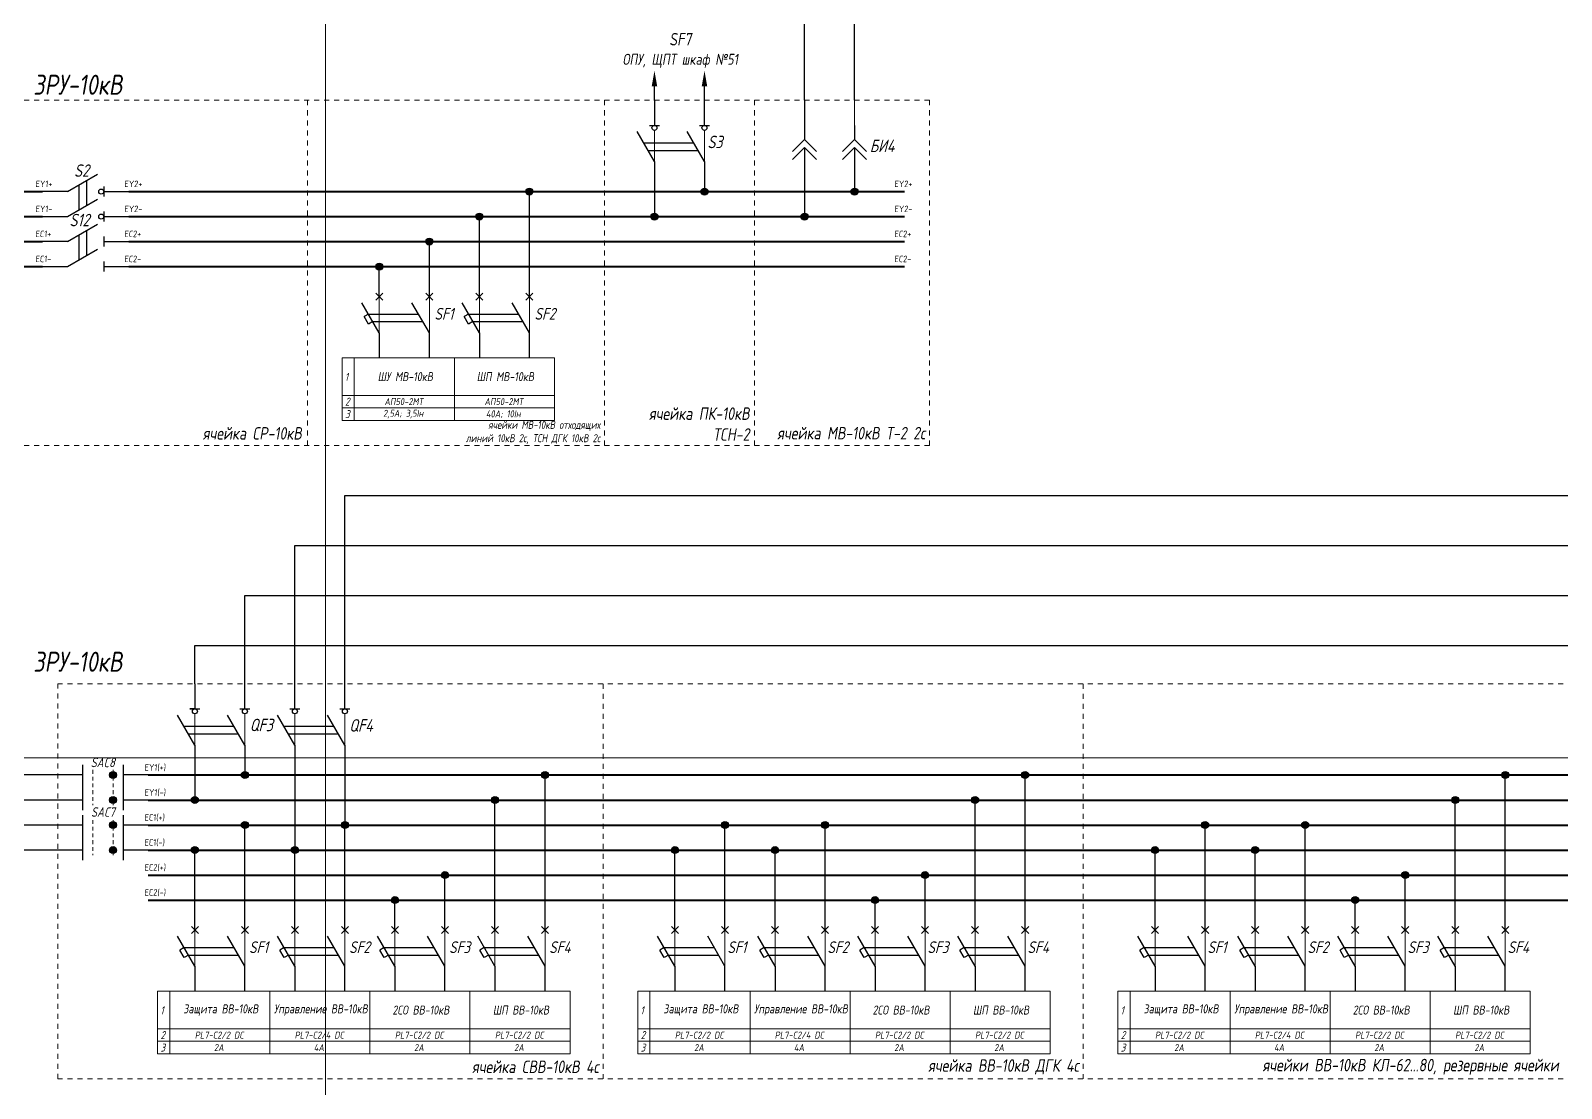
# Model space of a CAD drawing. Header units: millimetres. Extents: x 9 to 5215, y -207 to 4633.
# Drawn here: x 1624.4 to 1930.4, y 3937 to 4148.4 of the extents above; entities that cross this region are included whole.
import ezdxf

# ---------------------------------------------------------------- set-up
doc = ezdxf.new("R2010")
doc.units = ezdxf.units.MM
doc.linetypes.add('JIS_02_0.7', pattern=[1.35, 0.75, -0.6])
doc.linetypes.add('JIS_02_1.0', pattern=[2, 1, -1])
doc.layers.add('Разрывы', color=10, linetype='Continuous')
doc.layers.add('Рамка', color=1, linetype='Continuous', plot=False)
doc.styles.add('eskdw', font='GOST_ANT.TTF', dxfattribs={"oblique": 10})
doc.styles.get("Standard").update_dxf_attribs({"font": 'GOST_ANT.TTF', "oblique": 10, "height": 2.5})
doc.styles.add('Гост', font='GOST_ANT.TTF', dxfattribs={"oblique": 10, "height": 1.4})
doc.styles.add('Шины', font='gost_1.ttf', dxfattribs={"oblique": 5, "height": 1.2})

msp = doc.modelspace()

# ---------------------------------------------------------------- hatches: boundary and pattern name
for points in [[(1724.79, 4116.19, 1), (1723.39, 4116.19, 1)], [(1724.79, 4116.19, 1), (1723.39, 4116.19, 1)], [(1759.79, 4116.19, 1), (1758.39, 4116.19, 1)], [(1759.79, 4116.19, 1), (1758.39, 4116.19, 1)], [(1789.79, 4116.19, 1), (1788.39, 4116.19, 1)], [(1789.79, 4116.19, 1), (1788.39, 4116.19, 1)], [(1714.79, 4111.19, 1), (1713.39, 4111.19, 1)], [(1714.79, 4111.19, 1), (1713.39, 4111.19, 1)], [(1714.79, 4111.19, 1), (1713.39, 4111.19, 1)], [(1749.79, 4111.19, 1), (1748.39, 4111.19, 1)], [(1749.79, 4111.19, 1), (1748.39, 4111.19, 1)], [(1749.79, 4111.19, 1), (1748.39, 4111.19, 1)], [(1779.79, 4111.19, 1), (1778.39, 4111.19, 1)], [(1779.79, 4111.19, 1), (1778.39, 4111.19, 1)], [(1779.79, 4111.19, 1), (1778.39, 4111.19, 1)], [(1704.79, 4106.19, 1), (1703.39, 4106.19, 1)], [(1704.79, 4106.19, 1), (1703.39, 4106.19, 1)], [(1694.79, 4101.19, 1), (1693.39, 4101.19, 1)], [(1694.79, 4101.19, 1), (1693.39, 4101.19, 1)], [(1694.79, 4101.19, 1), (1693.39, 4101.19, 1)], [(1641.55, 3999.59, 1), (1640.15, 3999.59, 1)], [(1641.55, 3999.59, 1), (1640.15, 3999.59, 1)], [(1641.55, 3999.59, 1), (1640.15, 3999.59, 1)], [(1667.91, 3999.59, 1), (1666.51, 3999.59, 1)], [(1667.91, 3999.59, 1), (1666.51, 3999.59, 1)], [(1727.91, 3999.59, 1), (1726.51, 3999.59, 1)], [(1727.91, 3999.59, 1), (1726.51, 3999.59, 1)], [(1823.89, 3999.59, 1), (1822.49, 3999.59, 1)], [(1823.89, 3999.59, 1), (1822.49, 3999.59, 1)], [(1919.87, 3999.59, 1), (1918.47, 3999.59, 1)], [(1919.87, 3999.59, 1), (1918.47, 3999.59, 1)], [(1641.55, 3994.59, 1), (1640.15, 3994.59, 1)], [(1641.55, 3994.59, 1), (1640.15, 3994.59, 1)], [(1641.55, 3994.59, 1), (1640.15, 3994.59, 1)], [(1657.91, 3994.59, 1), (1656.51, 3994.59, 1)], [(1657.91, 3994.59, 1), (1656.51, 3994.59, 1)], [(1657.91, 3994.59, 1), (1656.51, 3994.59, 1)], [(1717.91, 3994.59, 1), (1716.51, 3994.59, 1)], [(1717.91, 3994.59, 1), (1716.51, 3994.59, 1)], [(1717.91, 3994.59, 1), (1716.51, 3994.59, 1)], [(1813.89, 3994.59, 1), (1812.49, 3994.59, 1)], [(1813.89, 3994.59, 1), (1812.49, 3994.59, 1)], [(1813.89, 3994.59, 1), (1812.49, 3994.59, 1)], [(1909.87, 3994.59, 1), (1908.47, 3994.59, 1)], [(1909.87, 3994.59, 1), (1908.47, 3994.59, 1)], [(1909.87, 3994.59, 1), (1908.47, 3994.59, 1)], [(1641.55, 3989.59, 1), (1640.15, 3989.59, 1)], [(1641.55, 3989.59, 1), (1640.15, 3989.59, 1)], [(1641.55, 3989.59, 1), (1640.15, 3989.59, 1)], [(1667.91, 3989.59, 1), (1666.51, 3989.59, 1)], [(1667.91, 3989.59, 1), (1666.51, 3989.59, 1)], [(1687.91, 3989.59, 1), (1686.51, 3989.59, 1)], [(1687.91, 3989.59, 1), (1686.51, 3989.59, 1)], [(1687.91, 3989.59, 1), (1686.51, 3989.59, 1)], [(1687.91, 3989.59, 1), (1686.51, 3989.59, 1)], [(1763.89, 3989.59, 1), (1762.49, 3989.59, 1)], [(1763.89, 3989.59, 1), (1762.49, 3989.59, 1)], [(1783.89, 3989.59, 1), (1782.49, 3989.59, 1)], [(1783.89, 3989.59, 1), (1782.49, 3989.59, 1)], [(1859.87, 3989.59, 1), (1858.47, 3989.59, 1)], [(1859.87, 3989.59, 1), (1858.47, 3989.59, 1)], [(1879.87, 3989.59, 1), (1878.47, 3989.59, 1)], [(1879.87, 3989.59, 1), (1878.47, 3989.59, 1)], [(1641.55, 3984.59, 1), (1640.15, 3984.59, 1)], [(1641.55, 3984.59, 1), (1640.15, 3984.59, 1)], [(1641.55, 3984.59, 1), (1640.15, 3984.59, 1)], [(1657.91, 3984.59, 1), (1656.51, 3984.59, 1)], [(1657.91, 3984.59, 1), (1656.51, 3984.59, 1)], [(1657.91, 3984.59, 1), (1656.51, 3984.59, 1)], [(1677.91, 3984.59, 1), (1676.51, 3984.59, 1)], [(1677.91, 3984.59, 1), (1676.51, 3984.59, 1)], [(1677.91, 3984.59, 1), (1676.51, 3984.59, 1)], [(1677.91, 3984.59, 1), (1676.51, 3984.59, 1)], [(1677.91, 3984.59, 1), (1676.51, 3984.59, 1)], [(1677.91, 3984.59, 1), (1676.51, 3984.59, 1)], [(1753.89, 3984.59, 1), (1752.49, 3984.59, 1)], [(1753.89, 3984.59, 1), (1752.49, 3984.59, 1)], [(1753.89, 3984.59, 1), (1752.49, 3984.59, 1)], [(1773.89, 3984.59, 1), (1772.49, 3984.59, 1)], [(1773.89, 3984.59, 1), (1772.49, 3984.59, 1)], [(1773.89, 3984.59, 1), (1772.49, 3984.59, 1)], [(1849.87, 3984.59, 1), (1848.47, 3984.59, 1)], [(1849.87, 3984.59, 1), (1848.47, 3984.59, 1)], [(1849.87, 3984.59, 1), (1848.47, 3984.59, 1)], [(1869.87, 3984.59, 1), (1868.47, 3984.59, 1)], [(1869.87, 3984.59, 1), (1868.47, 3984.59, 1)], [(1869.87, 3984.59, 1), (1868.47, 3984.59, 1)], [(1707.91, 3979.59, 1), (1706.51, 3979.59, 1)], [(1707.91, 3979.59, 1), (1706.51, 3979.59, 1)], [(1803.89, 3979.59, 1), (1802.49, 3979.59, 1)], [(1803.89, 3979.59, 1), (1802.49, 3979.59, 1)], [(1899.87, 3979.59, 1), (1898.47, 3979.59, 1)], [(1899.87, 3979.59, 1), (1898.47, 3979.59, 1)], [(1697.91, 3974.59, 1), (1696.51, 3974.59, 1)], [(1697.91, 3974.59, 1), (1696.51, 3974.59, 1)], [(1697.91, 3974.59, 1), (1696.51, 3974.59, 1)], [(1793.89, 3974.59, 1), (1792.49, 3974.59, 1)], [(1793.89, 3974.59, 1), (1792.49, 3974.59, 1)], [(1793.89, 3974.59, 1), (1792.49, 3974.59, 1)], [(1889.87, 3974.59, 1), (1888.47, 3974.59, 1)], [(1889.87, 3974.59, 1), (1888.47, 3974.59, 1)], [(1889.87, 3974.59, 1), (1888.47, 3974.59, 1)]]:
    msp.add_hatch(color=256).paths.add_polyline_path(points)

# ---------------------------------------------------------------- linework, layer by layer
for p, q in [((1779.09, 4134.43), (1779.09, 4247.02)), ((1789.09, 4134.43), (1789.09, 4247.02)), ((1749.09, 4134.42), (1749.09, 4137.25)), ((1749.09, 4134.42), (1749.09, 4129.42)), ((1759.09, 4134.42), (1759.09, 4137.25)), ((1759.09, 4129.42), (1759.09, 4134.43)), ((1779.09, 4134.42), (1779.09, 4129.42)), ((1749.09, 4122.18), (1745.62, 4128.18)), ((1748.09, 4129.42), (1750.09, 4129.42)), ((1759.09, 4122.18), (1755.62, 4128.18)), ((1758.09, 4129.42), (1760.09, 4129.42)), ((1779.09, 4129.42), (1779.09, 4126.6)), ((1789.09, 4129.42), (1789.09, 4126.6)), ((1746.49, 4126.68), (1746.49, 4126.68)), ((1746.49, 4126.68), (1746.49, 4126.68)), ((1746.92, 4125.93), (1756.92, 4125.93)), ((1756.49, 4126.68), (1756.49, 4126.68)), ((1747.79, 4124.43), (1757.79, 4124.43)), ((1749.09, 4122.18), (1749.09, 4111.19)), ((1759.09, 4122.18), (1759.09, 4116.18)), ((1779.09, 4125), (1779.09, 4122.18)), ((1779.09, 4122.18), (1779.09, 4111.19)), ((1789.09, 4125), (1789.09, 4122.18)), ((1789.09, 4122.18), (1789.09, 4116.18)), ((1631.78, 4116.19), (1637.78, 4119.66)), ((1631.78, 4116.19), (1626.78, 4116.19)), ((1634.03, 4117.49), (1634.03, 4112.49)), ((1635.53, 4118.36), (1635.53, 4113.36)), ((1639.01, 4117.19), (1639.01, 4115.19)), ((1639.01, 4116.19), (1644.01, 4116.19)), ((1724.09, 4100.19), (1724.09, 4116.19)), ((1631.78, 4111.19), (1637.78, 4114.66)), ((1626.78, 4111.19), (1631.78, 4111.19)), ((1639.01, 4112.19), (1639.01, 4110.19)), ((1639.01, 4111.19), (1644.01, 4111.19)), ((1639.01, 4111.19), (1644.01, 4111.19)), ((1714.09, 4101.19), (1714.09, 4111.19)), ((1631.78, 4106.19), (1637.78, 4109.66)), ((1634.03, 4107.49), (1634.03, 4102.49)), ((1635.53, 4108.36), (1635.53, 4103.36)), ((1639.01, 4107.19), (1639.01, 4105.19)), ((1631.78, 4106.19), (1626.78, 4106.19)), ((1631.78, 4101.19), (1637.78, 4104.66)), ((1639.01, 4106.19), (1644.01, 4106.19)), ((1704.09, 4100.19), (1704.09, 4106.19)), ((1724.09, 4100.19), (1724.09, 4106.19)), ((1724.09, 4100.19), (1724.09, 4106.19)), ((1626.78, 4101.19), (1631.78, 4101.19)), ((1639.01, 4102.19), (1639.01, 4100.19)), ((1639.01, 4101.19), (1644.01, 4101.19)), ((1639.01, 4101.19), (1644.01, 4101.19)), ((1694.09, 4100.19), (1694.09, 4101.19)), ((1714.09, 4100.19), (1714.09, 4101.19)), ((1714.09, 4100.19), (1714.09, 4101.19)), ((1694.09, 4095.19), (1694.09, 4100.19)), ((1704.09, 4095.19), (1704.09, 4100.19)), ((1704.09, 4095.19), (1704.09, 4100.19)), ((1714.09, 4095.19), (1714.09, 4100.19)), ((1724.09, 4095.19), (1724.09, 4100.19)), ((1724.09, 4095.19), (1724.09, 4100.19)), ((1693.38, 4094.49), (1694.8, 4095.9)), ((1694.8, 4094.49), (1693.38, 4095.9)), ((1703.38, 4094.49), (1704.8, 4095.9)), ((1704.8, 4094.49), (1703.38, 4095.9)), ((1713.38, 4094.49), (1714.8, 4095.9)), ((1714.8, 4094.49), (1713.38, 4095.9)), ((1723.38, 4094.49), (1724.8, 4095.9)), ((1724.8, 4094.49), (1723.38, 4095.9)), ((1694.09, 4087.96), (1690.62, 4093.96)), ((1691.92, 4091.71), (1691.06, 4091.21)), ((1691.92, 4091.71), (1701.92, 4091.71)), ((1704.09, 4087.96), (1700.62, 4093.96)), ((1701.49, 4092.46), (1701.49, 4092.46)), ((1714.09, 4087.96), (1710.62, 4093.96)), ((1711.92, 4091.71), (1711.06, 4091.21)), ((1711.92, 4091.71), (1721.92, 4091.71)), ((1724.09, 4087.96), (1720.62, 4093.96)), ((1721.49, 4092.46), (1721.49, 4092.46)), ((1691.92, 4089.71), (1691.06, 4091.21)), ((1692.79, 4090.21), (1691.92, 4089.71)), ((1692.79, 4090.21), (1702.79, 4090.21)), ((1711.92, 4089.71), (1711.06, 4091.21)), ((1712.79, 4090.21), (1711.92, 4089.71)), ((1712.79, 4090.21), (1722.79, 4090.21)), ((1694.09, 4087.96), (1694.09, 4082.96)), ((1704.09, 4082.96), (1704.09, 4087.96)), ((1714.09, 4087.96), (1714.09, 4082.96)), ((1724.09, 4082.96), (1724.09, 4087.96)), ((1687.21, 4012.81), (1687.21, 4055.46)), ((1687.21, 4055.46), (2031.12, 4055.46)), ((1677.21, 4012.81), (1677.21, 4045.46)), ((1677.21, 4045.46), (2021.12, 4045.46)), ((1667.21, 4012.81), (1667.21, 4035.46)), ((1667.21, 4035.46), (2071.12, 4035.46)), ((1657.21, 4025.46), (2061.12, 4025.46)), ((1657.21, 4021.64), (1657.21, 4025.46)), ((1657.21, 4017.81), (1657.21, 4021.64)), ((1657.21, 4017.81), (1657.21, 4012.81)), ((1657.21, 4012.81), (1656.21, 4012.81)), ((1656.21, 4012.81), (1658.21, 4012.81)), ((1666.21, 4012.81), (1668.21, 4012.81)), ((1676.21, 4012.81), (1678.21, 4012.81)), ((1686.21, 4012.81), (1688.21, 4012.81)), ((1657.21, 4005.58), (1653.75, 4011.58)), ((1654.62, 4010.08), (1654.62, 4010.08)), ((1654.62, 4010.08), (1654.62, 4010.08)), ((1655.05, 4009.33), (1665.05, 4009.33)), ((1667.21, 4005.58), (1663.75, 4011.58)), ((1664.62, 4010.08), (1664.62, 4010.08)), ((1677.21, 4005.58), (1673.75, 4011.58)), ((1674.62, 4010.08), (1674.62, 4010.08)), ((1674.62, 4010.08), (1674.62, 4010.08)), ((1675.05, 4009.33), (1685.05, 4009.33)), ((1687.21, 4005.58), (1683.75, 4011.58)), ((1684.62, 4010.08), (1684.62, 4010.08)), ((1655.91, 4007.83), (1665.91, 4007.83)), ((1675.91, 4007.83), (1685.91, 4007.83)), ((1657.21, 4005.58), (1657.21, 3994.59)), ((1667.21, 4005.58), (1667.21, 3999.59)), ((1677.21, 4005.58), (1677.21, 3994.59)), ((1687.21, 4005.58), (1687.21, 3999.58)), ((1629.85, 3999.59), (1612.07, 3999.59)), ((1634.85, 3999.59), (1629.85, 3999.59)), ((1634.85, 3999.59), (1634.85, 4001.59)), ((1634.85, 3992.59), (1634.85, 3999.59)), ((1642.85, 4001.59), (1642.85, 3999.59)), ((1647.85, 3999.59), (1642.85, 3999.59)), ((1642.85, 3999.59), (1642.85, 3994.59)), ((1687.21, 3999.58), (1687.21, 3989.59)), ((1727.21, 3973.59), (1727.21, 3999.59)), ((1823.19, 3973.59), (1823.19, 3999.59)), ((1919.17, 3973.59), (1919.17, 3999.59)), ((1629.85, 3994.59), (1612.07, 3994.59)), ((1634.85, 3994.59), (1629.85, 3994.59)), ((1647.85, 3994.59), (1642.85, 3994.59)), ((1642.85, 3994.59), (1642.85, 3992.59)), ((1677.21, 3994.59), (1677.21, 3984.59)), ((1717.21, 3973.59), (1717.21, 3994.59)), ((1813.19, 3973.59), (1813.19, 3994.59)), ((1909.17, 3973.59), (1909.17, 3994.59)), ((1634.85, 3989.59), (1634.85, 3991.59)), ((1642.85, 3991.59), (1642.85, 3989.59)), ((1629.85, 3989.59), (1612.07, 3989.59)), ((1634.85, 3989.59), (1629.85, 3989.59)), ((1634.85, 3982.59), (1634.85, 3989.59)), ((1647.85, 3989.59), (1642.85, 3989.59)), ((1642.85, 3989.59), (1642.85, 3982.59)), ((1667.21, 3973.59), (1667.21, 3989.59)), ((1687.21, 3973.59), (1687.21, 3989.59)), ((1763.19, 3973.59), (1763.19, 3989.59)), ((1783.19, 3973.59), (1783.19, 3989.59)), ((1859.17, 3973.59), (1859.17, 3989.59)), ((1879.17, 3973.59), (1879.17, 3989.59)), ((1629.85, 3984.59), (1612.07, 3984.59)), ((1634.85, 3984.59), (1629.85, 3984.59)), ((1647.85, 3984.59), (1642.85, 3984.59)), ((1657.21, 3973.59), (1657.21, 3984.59)), ((1677.21, 3973.59), (1677.21, 3984.59)), ((1753.19, 3973.59), (1753.19, 3984.59)), ((1773.19, 3973.59), (1773.19, 3984.59)), ((1849.17, 3973.59), (1849.17, 3984.59)), ((1869.17, 3973.59), (1869.17, 3984.59)), ((1707.21, 3973.59), (1707.21, 3979.59)), ((1707.21, 3973.59), (1707.21, 3979.59)), ((1707.21, 3973.59), (1707.21, 3979.59)), ((1803.19, 3973.59), (1803.19, 3979.59)), ((1803.19, 3973.59), (1803.19, 3979.59)), ((1803.19, 3973.59), (1803.19, 3979.59)), ((1899.17, 3973.59), (1899.17, 3979.59)), ((1899.17, 3973.59), (1899.17, 3979.59)), ((1899.17, 3973.59), (1899.17, 3979.59)), ((1657.21, 3968.59), (1657.21, 3973.59)), ((1667.21, 3968.59), (1667.21, 3973.59)), ((1667.21, 3968.59), (1667.21, 3973.59)), ((1677.21, 3968.59), (1677.21, 3973.59)), ((1687.21, 3968.59), (1687.21, 3973.59)), ((1687.21, 3968.59), (1687.21, 3973.59)), ((1697.21, 3973.59), (1697.21, 3974.59)), ((1697.21, 3973.59), (1697.21, 3974.59)), ((1697.21, 3968.59), (1697.21, 3973.59)), ((1707.21, 3968.59), (1707.21, 3973.59)), ((1707.21, 3968.59), (1707.21, 3973.59)), ((1717.21, 3968.59), (1717.21, 3973.59)), ((1727.21, 3974.59), (1731.05, 3974.59)), ((1727.21, 3968.59), (1727.21, 3973.59)), ((1727.21, 3968.59), (1727.21, 3973.59)), ((1753.19, 3968.59), (1753.19, 3973.59)), ((1763.19, 3968.59), (1763.19, 3973.59)), ((1763.19, 3968.59), (1763.19, 3973.59)), ((1773.19, 3968.59), (1773.19, 3973.59)), ((1783.19, 3968.59), (1783.19, 3973.59)), ((1783.19, 3968.59), (1783.19, 3973.59)), ((1793.19, 3973.59), (1793.19, 3974.59)), ((1793.19, 3973.59), (1793.19, 3974.59)), ((1793.19, 3968.59), (1793.19, 3973.59)), ((1803.19, 3968.59), (1803.19, 3973.59)), ((1803.19, 3968.59), (1803.19, 3973.59)), ((1813.19, 3968.59), (1813.19, 3973.59)), ((1823.19, 3968.59), (1823.19, 3973.59)), ((1823.19, 3968.59), (1823.19, 3973.59)), ((1849.17, 3968.59), (1849.17, 3973.59)), ((1859.17, 3968.59), (1859.17, 3973.59)), ((1859.17, 3968.59), (1859.17, 3973.59)), ((1869.17, 3968.59), (1869.17, 3973.59)), ((1879.17, 3968.59), (1879.17, 3973.59)), ((1879.17, 3968.59), (1879.17, 3973.59)), ((1889.17, 3973.59), (1889.17, 3974.59)), ((1889.17, 3973.59), (1889.17, 3974.59)), ((1889.17, 3968.59), (1889.17, 3973.59)), ((1899.17, 3968.59), (1899.17, 3973.59)), ((1899.17, 3968.59), (1899.17, 3973.59)), ((1909.17, 3968.59), (1909.17, 3973.59)), ((1919.17, 3968.59), (1919.17, 3973.59)), ((1919.17, 3968.59), (1919.17, 3973.59)), ((1656.51, 3967.88), (1657.92, 3969.3)), ((1657.92, 3967.88), (1656.51, 3969.3)), ((1666.51, 3967.88), (1667.92, 3969.3)), ((1667.92, 3967.88), (1666.51, 3969.3)), ((1676.51, 3967.88), (1677.92, 3969.3)), ((1677.92, 3967.88), (1676.51, 3969.3)), ((1686.51, 3967.88), (1687.92, 3969.3)), ((1687.92, 3967.88), (1686.51, 3969.3)), ((1696.51, 3967.88), (1697.92, 3969.3)), ((1697.92, 3967.88), (1696.51, 3969.3)), ((1706.51, 3967.88), (1707.92, 3969.3)), ((1707.92, 3967.88), (1706.51, 3969.3)), ((1716.51, 3967.88), (1717.92, 3969.3)), ((1717.92, 3967.88), (1716.51, 3969.3)), ((1726.51, 3967.88), (1727.92, 3969.3)), ((1727.92, 3967.88), (1726.51, 3969.3)), ((1752.48, 3967.88), (1753.9, 3969.3)), ((1753.9, 3967.88), (1752.48, 3969.3)), ((1762.48, 3967.88), (1763.9, 3969.3)), ((1763.9, 3967.88), (1762.48, 3969.3)), ((1772.48, 3967.88), (1773.9, 3969.3)), ((1773.9, 3967.88), (1772.48, 3969.3)), ((1782.48, 3967.88), (1783.9, 3969.3)), ((1783.9, 3967.88), (1782.48, 3969.3)), ((1792.48, 3967.88), (1793.9, 3969.3)), ((1793.9, 3967.88), (1792.48, 3969.3)), ((1802.48, 3967.88), (1803.9, 3969.3)), ((1803.9, 3967.88), (1802.48, 3969.3)), ((1812.48, 3967.88), (1813.9, 3969.3)), ((1813.9, 3967.88), (1812.48, 3969.3)), ((1822.48, 3967.88), (1823.9, 3969.3)), ((1823.9, 3967.88), (1822.48, 3969.3)), ((1848.46, 3967.88), (1849.88, 3969.3)), ((1849.88, 3967.88), (1848.46, 3969.3)), ((1858.46, 3967.88), (1859.88, 3969.3)), ((1859.88, 3967.88), (1858.46, 3969.3)), ((1868.46, 3967.88), (1869.88, 3969.3)), ((1869.88, 3967.88), (1868.46, 3969.3)), ((1878.46, 3967.88), (1879.88, 3969.3)), ((1879.88, 3967.88), (1878.46, 3969.3)), ((1888.46, 3967.88), (1889.88, 3969.3)), ((1889.88, 3967.88), (1888.46, 3969.3)), ((1898.46, 3967.88), (1899.88, 3969.3)), ((1899.88, 3967.88), (1898.46, 3969.3)), ((1908.46, 3967.88), (1909.88, 3969.3)), ((1909.88, 3967.88), (1908.46, 3969.3)), ((1918.46, 3967.88), (1919.88, 3969.3)), ((1919.88, 3967.88), (1918.46, 3969.3)), ((1657.21, 3961.36), (1653.75, 3967.36)), ((1667.21, 3961.36), (1663.75, 3967.36)), ((1677.21, 3961.36), (1673.75, 3967.36)), ((1687.21, 3961.36), (1683.75, 3967.36)), ((1697.21, 3961.36), (1693.75, 3967.36)), ((1707.21, 3961.36), (1703.75, 3967.36)), ((1717.21, 3961.36), (1713.75, 3967.36)), ((1727.21, 3961.36), (1723.75, 3967.36)), ((1753.19, 3961.36), (1749.73, 3967.36)), ((1763.19, 3961.36), (1759.73, 3967.36)), ((1773.19, 3961.36), (1769.73, 3967.36)), ((1783.19, 3961.36), (1779.73, 3967.36)), ((1793.19, 3961.36), (1789.73, 3967.36)), ((1803.19, 3961.36), (1799.73, 3967.36)), ((1813.19, 3961.36), (1809.73, 3967.36)), ((1823.19, 3961.36), (1819.73, 3967.36)), ((1849.17, 3961.36), (1845.71, 3967.36)), ((1859.17, 3961.36), (1855.71, 3967.36)), ((1869.17, 3961.36), (1865.71, 3967.36)), ((1879.17, 3961.36), (1875.71, 3967.36)), ((1889.17, 3961.36), (1885.71, 3967.36)), ((1899.17, 3961.36), (1895.71, 3967.36)), ((1909.17, 3961.36), (1905.71, 3967.36)), ((1919.17, 3961.36), (1915.71, 3967.36)), ((1655.05, 3965.11), (1654.18, 3964.61)), ((1655.05, 3963.11), (1654.18, 3964.61)), ((1655.05, 3965.11), (1665.05, 3965.11)), ((1655.91, 3963.61), (1655.05, 3963.11)), ((1655.91, 3963.61), (1665.91, 3963.61)), ((1664.62, 3965.86), (1664.62, 3965.86)), ((1675.05, 3965.11), (1674.18, 3964.61)), ((1675.05, 3963.11), (1674.18, 3964.61)), ((1675.05, 3965.11), (1685.05, 3965.11)), ((1675.91, 3963.61), (1675.05, 3963.11)), ((1675.91, 3963.61), (1685.91, 3963.61)), ((1684.62, 3965.86), (1684.62, 3965.86)), ((1695.05, 3965.11), (1694.18, 3964.61)), ((1695.05, 3963.11), (1694.18, 3964.61)), ((1695.05, 3965.11), (1705.05, 3965.11)), ((1695.91, 3963.61), (1695.05, 3963.11)), ((1695.91, 3963.61), (1705.91, 3963.61)), ((1704.62, 3965.86), (1704.62, 3965.86)), ((1715.05, 3965.11), (1714.18, 3964.61)), ((1715.05, 3963.11), (1714.18, 3964.61)), ((1715.05, 3965.11), (1725.05, 3965.11)), ((1715.91, 3963.61), (1715.05, 3963.11)), ((1715.91, 3963.61), (1725.91, 3963.61)), ((1724.62, 3965.86), (1724.62, 3965.86)), ((1751.03, 3965.11), (1750.16, 3964.61)), ((1751.03, 3963.11), (1750.16, 3964.61)), ((1751.03, 3965.11), (1761.03, 3965.11)), ((1751.89, 3963.61), (1751.03, 3963.11)), ((1751.89, 3963.61), (1761.89, 3963.61)), ((1760.59, 3965.86), (1760.59, 3965.86)), ((1771.03, 3965.11), (1770.16, 3964.61)), ((1771.03, 3963.11), (1770.16, 3964.61)), ((1771.03, 3965.11), (1781.03, 3965.11)), ((1771.89, 3963.61), (1771.03, 3963.11)), ((1771.89, 3963.61), (1781.89, 3963.61)), ((1780.59, 3965.86), (1780.59, 3965.86)), ((1791.03, 3965.11), (1790.16, 3964.61)), ((1791.03, 3963.11), (1790.16, 3964.61)), ((1791.03, 3965.11), (1801.03, 3965.11)), ((1791.89, 3963.61), (1791.03, 3963.11)), ((1791.89, 3963.61), (1801.89, 3963.61)), ((1800.59, 3965.86), (1800.59, 3965.86)), ((1811.03, 3965.11), (1810.16, 3964.61)), ((1811.03, 3963.11), (1810.16, 3964.61)), ((1811.03, 3965.11), (1821.03, 3965.11)), ((1811.89, 3963.61), (1811.03, 3963.11)), ((1811.89, 3963.61), (1821.89, 3963.61)), ((1820.59, 3965.86), (1820.59, 3965.86)), ((1847, 3965.11), (1846.14, 3964.61)), ((1847, 3963.11), (1846.14, 3964.61)), ((1847, 3965.11), (1857, 3965.11)), ((1847.87, 3963.61), (1847, 3963.11)), ((1847.87, 3963.61), (1857.87, 3963.61)), ((1856.57, 3965.86), (1856.57, 3965.86)), ((1867, 3965.11), (1866.14, 3964.61)), ((1867, 3963.11), (1866.14, 3964.61)), ((1867, 3965.11), (1877, 3965.11)), ((1867.87, 3963.61), (1867, 3963.11)), ((1867.87, 3963.61), (1877.87, 3963.61)), ((1876.57, 3965.86), (1876.57, 3965.86)), ((1887, 3965.11), (1886.14, 3964.61)), ((1887, 3963.11), (1886.14, 3964.61)), ((1887, 3965.11), (1897, 3965.11)), ((1887.87, 3963.61), (1887, 3963.11)), ((1887.87, 3963.61), (1897.87, 3963.61)), ((1896.57, 3965.86), (1896.57, 3965.86)), ((1907, 3965.11), (1906.14, 3964.61)), ((1907, 3963.11), (1906.14, 3964.61)), ((1907, 3965.11), (1917, 3965.11)), ((1907.87, 3963.61), (1907, 3963.11)), ((1907.87, 3963.61), (1917.87, 3963.61)), ((1916.57, 3965.86), (1916.57, 3965.86)), ((1657.21, 3961.36), (1657.21, 3956.36)), ((1667.21, 3956.36), (1667.21, 3961.36)), ((1677.21, 3961.36), (1677.21, 3956.36)), ((1687.21, 3956.36), (1687.21, 3961.36)), ((1697.21, 3961.36), (1697.21, 3956.36)), ((1707.21, 3956.36), (1707.21, 3961.36)), ((1717.21, 3961.36), (1717.21, 3956.36)), ((1727.21, 3956.36), (1727.21, 3961.36)), ((1753.19, 3961.36), (1753.19, 3956.36)), ((1763.19, 3956.36), (1763.19, 3961.36)), ((1773.19, 3961.36), (1773.19, 3956.36)), ((1783.19, 3956.36), (1783.19, 3961.36)), ((1793.19, 3961.36), (1793.19, 3956.36)), ((1803.19, 3956.36), (1803.19, 3961.36)), ((1813.19, 3961.36), (1813.19, 3956.36)), ((1823.19, 3956.36), (1823.19, 3961.36)), ((1849.17, 3961.36), (1849.17, 3956.36)), ((1859.17, 3956.36), (1859.17, 3961.36)), ((1869.17, 3961.36), (1869.17, 3956.36)), ((1879.17, 3956.36), (1879.17, 3961.36)), ((1889.17, 3961.36), (1889.17, 3956.36)), ((1899.17, 3956.36), (1899.17, 3961.36)), ((1909.17, 3961.36), (1909.17, 3956.36)), ((1919.17, 3956.36), (1919.17, 3961.36))]:
    msp.add_line(p, q)
at = {"linetype": 'JIS_02_1.0', "lineweight": 15}
for p, q in [((1804.09, 4134.43), (1455.73, 4134.43)), ((1679.73, 4134.43), (1679.73, 4065.46)), ((1739.09, 4134.43), (1739.09, 4065.46)), ((1769.09, 4134.43), (1769.09, 4065.46)), ((1804.09, 4134.43), (1804.09, 4065.46)), ((1804.09, 4065.46), (1455.73, 4065.46)), ((1738.83, 4017.83), (1738.83, 3938.86))]:
    msp.add_line(p, q, dxfattribs=at)
at = {"lineweight": 13}
msp.add_line((1789.09, 4129.42), (1789.09, 4134.43), dxfattribs=at)
at = {"lineweight": 40}
for p, q in [((1591.07, 4116.19), (1626.78, 4116.19)), ((1644.01, 4116.19), (1799.09, 4116.19)), ((1591.07, 4111.19), (1626.78, 4111.19)), ((1644.01, 4111.19), (1799.09, 4111.19)), ((1591.07, 4106.19), (1626.78, 4106.19)), ((1644.01, 4106.19), (1799.09, 4106.19)), ((1591.07, 4101.19), (1626.78, 4101.19)), ((1644.01, 4101.19), (1799.09, 4101.19)), ((1647.86, 3999.59), (2074.96, 3999.59)), ((1647.86, 3994.59), (2074.96, 3994.59)), ((1647.86, 3989.59), (2074.96, 3989.59)), ((1647.86, 3984.59), (2074.96, 3984.59)), ((1647.86, 3979.59), (2074.96, 3979.59)), ((1647.86, 3974.59), (2074.96, 3974.59))]:
    msp.add_line(p, q, dxfattribs=at)
at = {"lineweight": 9}
for p, q in [((1686.64, 4082.96), (1689.09, 4082.96)), ((1686.64, 4082.96), (1686.64, 4070.46)), ((1689.09, 4082.96), (1689.09, 4070.46)), ((1689.09, 4082.96), (1689.09, 4070.46)), ((1689.09, 4082.96), (1709.09, 4082.96)), ((1709.09, 4082.96), (1709.09, 4070.46)), ((1709.09, 4082.96), (1709.09, 4070.46)), ((1709.09, 4082.96), (1729.09, 4082.96)), ((1709.09, 4082.96), (1709.09, 4070.46)), ((1709.09, 4082.96), (1709.09, 4070.46)), ((1709.09, 4082.96), (1709.09, 4070.46)), ((1729.09, 4082.96), (1729.09, 4070.46)), ((1689.09, 4077.96), (1689.09, 4070.46)), ((1689.09, 4077.96), (1689.09, 4070.46)), ((1689.09, 4077.96), (1689.09, 4070.46)), ((1709.09, 4077.96), (1709.09, 4070.46)), ((1709.09, 4077.96), (1709.09, 4070.46)), ((1709.09, 4077.96), (1709.09, 4070.46)), ((1709.09, 4077.96), (1709.09, 4070.46)), ((1709.09, 4077.96), (1709.09, 4070.46)), ((1709.09, 4077.96), (1709.09, 4070.46)), ((1686.64, 4075.46), (1709.09, 4075.46)), ((1709.09, 4075.46), (1729.09, 4075.46)), ((1686.64, 4072.96), (1689.09, 4072.96)), ((1686.64, 4070.46), (1689.09, 4070.46)), ((1689.09, 4072.96), (1709.09, 4072.96)), ((1689.09, 4070.46), (1709.09, 4070.46)), ((1709.09, 4072.96), (1729.09, 4072.96)), ((1709.09, 4070.46), (1729.09, 4070.46)), ((1649.77, 3956.36), (1652.21, 3956.36)), ((1649.77, 3956.36), (1649.77, 3943.86)), ((1652.21, 3956.36), (1652.21, 3943.86)), ((1652.21, 3956.36), (1652.21, 3943.86)), ((1652.21, 3956.36), (1672.21, 3956.36)), ((1672.21, 3956.36), (1672.21, 3943.86)), ((1672.21, 3956.36), (1672.21, 3943.86)), ((1672.21, 3956.36), (1692.21, 3956.36)), ((1692.21, 3956.36), (1692.21, 3943.86)), ((1692.21, 3956.36), (1692.21, 3943.86)), ((1692.21, 3956.36), (1712.21, 3956.36)), ((1692.21, 3956.36), (1692.21, 3943.86)), ((1712.21, 3956.36), (1712.21, 3943.86)), ((1712.21, 3956.36), (1732.21, 3956.36)), ((1732.21, 3956.36), (1732.21, 3943.86)), ((1745.74, 3956.36), (1748.19, 3956.36)), ((1745.74, 3956.36), (1745.74, 3943.86)), ((1748.19, 3956.36), (1748.19, 3943.86)), ((1748.19, 3956.36), (1748.19, 3943.86)), ((1748.19, 3956.36), (1768.19, 3956.36)), ((1768.19, 3956.36), (1768.19, 3943.86)), ((1768.19, 3956.36), (1768.19, 3943.86)), ((1768.19, 3956.36), (1788.19, 3956.36)), ((1788.19, 3956.36), (1788.19, 3943.86)), ((1788.19, 3956.36), (1788.19, 3943.86)), ((1788.19, 3956.36), (1808.19, 3956.36)), ((1788.19, 3956.36), (1788.19, 3943.86)), ((1808.19, 3956.36), (1808.19, 3943.86)), ((1808.19, 3956.36), (1828.19, 3956.36)), ((1828.19, 3956.36), (1828.19, 3943.86)), ((1841.72, 3956.36), (1844.17, 3956.36)), ((1841.72, 3956.36), (1841.72, 3943.86)), ((1844.17, 3956.36), (1844.17, 3943.86)), ((1844.17, 3956.36), (1844.17, 3943.86)), ((1844.17, 3956.36), (1864.17, 3956.36)), ((1864.17, 3956.36), (1864.17, 3943.86)), ((1864.17, 3956.36), (1864.17, 3943.86)), ((1864.17, 3956.36), (1884.17, 3956.36)), ((1884.17, 3956.36), (1884.17, 3943.86)), ((1884.17, 3956.36), (1884.17, 3943.86)), ((1884.17, 3956.36), (1904.17, 3956.36)), ((1884.17, 3956.36), (1884.17, 3943.86)), ((1904.17, 3956.36), (1904.17, 3943.86)), ((1904.17, 3956.36), (1924.17, 3956.36)), ((1924.17, 3956.36), (1924.17, 3943.86)), ((1652.21, 3951.36), (1652.21, 3943.86)), ((1652.21, 3951.36), (1652.21, 3943.86)), ((1652.21, 3951.36), (1652.21, 3943.86)), ((1672.21, 3951.36), (1672.21, 3943.86)), ((1672.21, 3951.36), (1672.21, 3943.86)), ((1672.21, 3951.36), (1672.21, 3943.86)), ((1692.21, 3951.36), (1692.21, 3943.86)), ((1692.21, 3951.36), (1692.21, 3943.86)), ((1692.21, 3951.36), (1692.21, 3943.86)), ((1748.19, 3951.36), (1748.19, 3943.86)), ((1748.19, 3951.36), (1748.19, 3943.86)), ((1748.19, 3951.36), (1748.19, 3943.86)), ((1768.19, 3951.36), (1768.19, 3943.86)), ((1768.19, 3951.36), (1768.19, 3943.86)), ((1768.19, 3951.36), (1768.19, 3943.86)), ((1788.19, 3951.36), (1788.19, 3943.86)), ((1788.19, 3951.36), (1788.19, 3943.86)), ((1788.19, 3951.36), (1788.19, 3943.86)), ((1844.17, 3951.36), (1844.17, 3943.86)), ((1844.17, 3951.36), (1844.17, 3943.86)), ((1844.17, 3951.36), (1844.17, 3943.86)), ((1864.17, 3951.36), (1864.17, 3943.86)), ((1864.17, 3951.36), (1864.17, 3943.86)), ((1864.17, 3951.36), (1864.17, 3943.86)), ((1884.17, 3951.36), (1884.17, 3943.86)), ((1884.17, 3951.36), (1884.17, 3943.86)), ((1884.17, 3951.36), (1884.17, 3943.86)), ((1649.77, 3948.86), (1732.21, 3948.86)), ((1745.74, 3948.86), (1828.19, 3948.86)), ((1841.72, 3948.86), (1924.17, 3948.86)), ((1649.77, 3946.36), (1652.21, 3946.36)), ((1652.21, 3946.36), (1672.21, 3946.36)), ((1672.21, 3946.36), (1692.21, 3946.36)), ((1692.21, 3946.36), (1712.21, 3946.36)), ((1712.21, 3946.36), (1732.21, 3946.36)), ((1745.74, 3946.36), (1748.19, 3946.36)), ((1748.19, 3946.36), (1768.19, 3946.36)), ((1768.19, 3946.36), (1788.19, 3946.36)), ((1788.19, 3946.36), (1808.19, 3946.36)), ((1808.19, 3946.36), (1828.19, 3946.36)), ((1841.72, 3946.36), (1844.17, 3946.36)), ((1844.17, 3946.36), (1864.17, 3946.36)), ((1864.17, 3946.36), (1884.17, 3946.36)), ((1884.17, 3946.36), (1904.17, 3946.36)), ((1904.17, 3946.36), (1924.17, 3946.36)), ((1649.77, 3943.86), (1652.21, 3943.86)), ((1652.21, 3943.86), (1672.21, 3943.86)), ((1672.21, 3943.86), (1692.21, 3943.86)), ((1692.21, 3943.86), (1712.21, 3943.86)), ((1712.21, 3943.86), (1732.21, 3943.86)), ((1745.74, 3943.86), (1748.19, 3943.86)), ((1748.19, 3943.86), (1768.19, 3943.86)), ((1768.19, 3943.86), (1788.19, 3943.86)), ((1788.19, 3943.86), (1808.19, 3943.86)), ((1808.19, 3943.86), (1828.19, 3943.86)), ((1841.72, 3943.86), (1844.17, 3943.86)), ((1844.17, 3943.86), (1864.17, 3943.86)), ((1864.17, 3943.86), (1884.17, 3943.86)), ((1884.17, 3943.86), (1904.17, 3943.86)), ((1904.17, 3943.86), (1924.17, 3943.86))]:
    msp.add_line(p, q, dxfattribs=at)
at = {"linetype": 'JIS_02_1.0', "lineweight": 9}
for p, q in [((1629.85, 3938.86), (1629.85, 4017.83)), ((2082.74, 4017.83), (1629.85, 4017.83)), ((1738.83, 4017.83), (1738.83, 3938.86)), ((1834.81, 4017.83), (1834.81, 3938.86)), ((2082.74, 3938.86), (1629.85, 3938.86))]:
    msp.add_line(p, q, dxfattribs=at)
at = {"linetype": 'JIS_02_0.7', "lineweight": 15}
for p, q in [((1636.85, 4000.59), (1636.85, 3993.59)), ((1640.85, 4000.59), (1640.85, 3993.59)), ((1636.85, 3990.59), (1636.85, 3983.59)), ((1640.85, 3990.59), (1640.85, 3983.59))]:
    msp.add_line(p, q, dxfattribs=at)
at = {"ltscale": 5}
for points in [[(1749.09, 4140.32, 0, 1.09, 0), (1749.09, 4137.25, 0, 1.09, 0)], [(1759.09, 4140.32, 0, 1.09, 0), (1759.09, 4137.25, 0, 1.09, 0)]]:
    msp.add_lwpolyline(points, format="xyseb", dxfattribs=at)
for points in [[(1776.69, 4124.2), (1779.09, 4126.6), (1781.49, 4124.2)], [(1786.69, 4124.2), (1789.09, 4126.6), (1791.49, 4124.2)], [(1776.69, 4122.6), (1779.09, 4125), (1781.49, 4122.6)], [(1786.69, 4122.6), (1789.09, 4125), (1791.49, 4122.6)]]:
    msp.add_lwpolyline(points, dxfattribs=at)
for centre, radius in [((1749.09, 4128.92), 0.5), ((1759.09, 4128.92), 0.5), ((1638.51, 4116.19), 0.5), ((1724.09, 4116.19), 0.7), ((1724.09, 4116.19), 0.7), ((1759.09, 4116.19), 0.7), ((1759.09, 4116.19), 0.7), ((1789.09, 4116.19), 0.7), ((1789.09, 4116.19), 0.7), ((1638.51, 4111.19), 0.5), ((1714.09, 4111.19), 0.7), ((1714.09, 4111.19), 0.7), ((1714.09, 4111.19), 0.7), ((1749.09, 4111.19), 0.7), ((1749.09, 4111.19), 0.7), ((1749.09, 4111.19), 0.7), ((1779.09, 4111.19), 0.7), ((1779.09, 4111.19), 0.7), ((1779.09, 4111.19), 0.7), ((1704.09, 4106.19), 0.7), ((1704.09, 4106.19), 0.7), ((1694.09, 4101.19), 0.7), ((1694.09, 4101.19), 0.7), ((1694.09, 4101.19), 0.7), ((1657.21, 4012.31), 0.5), ((1667.21, 4012.31), 0.5), ((1677.21, 4012.31), 0.5), ((1687.21, 4012.31), 0.5), ((1640.85, 3999.59), 0.7), ((1640.85, 3999.59), 0.7), ((1640.85, 3999.59), 0.7), ((1667.21, 3999.59), 0.7), ((1667.21, 3999.59), 0.7), ((1727.21, 3999.59), 0.7), ((1727.21, 3999.59), 0.7), ((1823.19, 3999.59), 0.7), ((1823.19, 3999.59), 0.7), ((1919.17, 3999.59), 0.7), ((1919.17, 3999.59), 0.7), ((1640.85, 3994.59), 0.7), ((1640.85, 3994.59), 0.7), ((1640.85, 3994.59), 0.7), ((1657.21, 3994.59), 0.7), ((1657.21, 3994.59), 0.7), ((1657.21, 3994.59), 0.7), ((1717.21, 3994.59), 0.7), ((1717.21, 3994.59), 0.7), ((1717.21, 3994.59), 0.7), ((1813.19, 3994.59), 0.7), ((1813.19, 3994.59), 0.7), ((1813.19, 3994.59), 0.7), ((1909.17, 3994.59), 0.7), ((1909.17, 3994.59), 0.7), ((1909.17, 3994.59), 0.7), ((1640.85, 3989.59), 0.7), ((1640.85, 3989.59), 0.7), ((1640.85, 3989.59), 0.7), ((1667.21, 3989.59), 0.7), ((1667.21, 3989.59), 0.7), ((1687.21, 3989.59), 0.7), ((1687.21, 3989.59), 0.7), ((1687.21, 3989.59), 0.7), ((1687.21, 3989.59), 0.7), ((1763.19, 3989.59), 0.7), ((1763.19, 3989.59), 0.7), ((1783.19, 3989.59), 0.7), ((1783.19, 3989.59), 0.7), ((1859.17, 3989.59), 0.7), ((1859.17, 3989.59), 0.7), ((1879.17, 3989.59), 0.7), ((1879.17, 3989.59), 0.7), ((1640.85, 3984.59), 0.7), ((1640.85, 3984.59), 0.7), ((1640.85, 3984.59), 0.7), ((1657.21, 3984.59), 0.7), ((1657.21, 3984.59), 0.7), ((1657.21, 3984.59), 0.7), ((1677.21, 3984.59), 0.7), ((1677.21, 3984.59), 0.7), ((1677.21, 3984.59), 0.7), ((1677.21, 3984.59), 0.7), ((1677.21, 3984.59), 0.7), ((1677.21, 3984.59), 0.7), ((1753.19, 3984.59), 0.7), ((1753.19, 3984.59), 0.7), ((1753.19, 3984.59), 0.7), ((1773.19, 3984.59), 0.7), ((1773.19, 3984.59), 0.7), ((1773.19, 3984.59), 0.7), ((1849.17, 3984.59), 0.7), ((1849.17, 3984.59), 0.7), ((1849.17, 3984.59), 0.7), ((1869.17, 3984.59), 0.7), ((1869.17, 3984.59), 0.7), ((1869.17, 3984.59), 0.7), ((1707.21, 3979.59), 0.7), ((1707.21, 3979.59), 0.7), ((1803.19, 3979.59), 0.7), ((1803.19, 3979.59), 0.7), ((1899.17, 3979.59), 0.7), ((1899.17, 3979.59), 0.7), ((1697.21, 3974.59), 0.7), ((1697.21, 3974.59), 0.7), ((1697.21, 3974.59), 0.7), ((1793.19, 3974.59), 0.7), ((1793.19, 3974.59), 0.7), ((1793.19, 3974.59), 0.7), ((1889.17, 3974.59), 0.7), ((1889.17, 3974.59), 0.7), ((1889.17, 3974.59), 0.7)]:
    msp.add_circle(centre, radius)
at = {"layer": 'Разрывы', "lineweight": 13}
for p, q in [((1749.09, 4128.42), (1749.09, 4122.18)), ((1759.09, 4128.42), (1759.09, 4122.18)), ((1694.09, 4095.19), (1694.09, 4087.96)), ((1704.09, 4095.19), (1704.09, 4087.96)), ((1714.09, 4095.19), (1714.09, 4087.96)), ((1724.09, 4095.19), (1724.09, 4087.96)), ((1657.21, 4011.81), (1657.21, 4005.58)), ((1667.21, 4011.81), (1667.21, 4005.58)), ((1677.21, 4011.81), (1677.21, 4005.58)), ((1687.21, 4011.81), (1687.21, 4005.58)), ((1657.21, 3968.59), (1657.21, 3961.36)), ((1667.21, 3968.59), (1667.21, 3961.36)), ((1677.21, 3968.59), (1677.21, 3961.36)), ((1687.21, 3968.59), (1687.21, 3961.36)), ((1697.21, 3968.59), (1697.21, 3961.36)), ((1707.21, 3968.59), (1707.21, 3961.36)), ((1717.21, 3968.59), (1717.21, 3961.36)), ((1727.21, 3968.59), (1727.21, 3961.36)), ((1753.19, 3968.59), (1753.19, 3961.36)), ((1763.19, 3968.59), (1763.19, 3961.36)), ((1773.19, 3968.59), (1773.19, 3961.36)), ((1783.19, 3968.59), (1783.19, 3961.36)), ((1793.19, 3968.59), (1793.19, 3961.36)), ((1803.19, 3968.59), (1803.19, 3961.36)), ((1813.19, 3968.59), (1813.19, 3961.36)), ((1823.19, 3968.59), (1823.19, 3961.36)), ((1849.17, 3968.59), (1849.17, 3961.36)), ((1859.17, 3968.59), (1859.17, 3961.36)), ((1869.17, 3968.59), (1869.17, 3961.36)), ((1879.17, 3968.59), (1879.17, 3961.36)), ((1889.17, 3968.59), (1889.17, 3961.36)), ((1899.17, 3968.59), (1899.17, 3961.36)), ((1909.17, 3968.59), (1909.17, 3961.36)), ((1919.17, 3968.59), (1919.17, 3961.36))]:
    msp.add_line(p, q, dxfattribs=at)
at = {"layer": 'Рамка', "lineweight": 9}
for p, q in [((1683.34, 4003.03), (1683.34, 4213.03)), ((1386.34, 4003.03), (1683.34, 4003.03)), ((1683.34, 3793.03), (1683.34, 4003.03)), ((1683.34, 4003.03), (1980.34, 4003.03))]:
    msp.add_line(p, q, dxfattribs=at)

# ---------------------------------------------------------------- texts
at = {"style": 'eskdw', "oblique": 15}
for s, height, p in [('S3', 2.5, (1759.67, 4124.86)), ('БИ4', 2.5, (1792.13, 4124.08)), ('S2', 2.5, (1633.06, 4119.14)), ('S12', 2.5, (1632.14, 4109.25)), ('SF1', 2.355, (1705.1, 4090.59)), ('SF2', 2.355, (1725.1, 4090.59)), ('QF3', 2.5, (1668.18, 4008.34)), ('QF4', 2.5, (1688.06, 4008.25)), ('SAC8', 1.9, (1636.37, 4001.15)), ('SAC7', 1.9, (1636.44, 3991.24)), ('SF1', 2.355, (1668.03, 3963.99)), ('SF2', 2.355, (1688.03, 3963.99)), ('SF3', 2.355, (1708.03, 3963.99)), ('SF4', 2.355, (1728.03, 3963.99)), ('SF1', 2.355, (1763.65, 3963.99)), ('SF2', 2.355, (1783.65, 3963.99)), ('SF3', 2.355, (1803.65, 3963.99)), ('SF4', 2.355, (1823.65, 3963.99)), ('SF1', 2.355, (1859.63, 3963.99)), ('SF2', 2.355, (1879.63, 3963.99)), ('SF3', 2.355, (1899.63, 3963.99)), ('SF4', 2.355, (1919.63, 3963.99))]:
    msp.add_text(s, height=height, dxfattribs=at).set_placement(p)
at = {"lineweight": 9, "style": 'eskdw', "oblique": 15}
for s, p in [('1', (1687.19, 4078.36)), ('2', (1687.23, 4073.41)), ('3', (1687.23, 4070.91)), ('1', (1650.32, 3951.76)), ('1', (1746.29, 3951.76)), ('1', (1842.27, 3951.76)), ('2', (1650.35, 3946.81)), ('2', (1746.33, 3946.81)), ('2', (1842.31, 3946.81)), ('3', (1650.35, 3944.31)), ('3', (1746.33, 3944.31)), ('3', (1842.31, 3944.31))]:
    msp.add_text(s, height=1.6, dxfattribs=at).set_placement(p)
at = {"style": 'Гост'}
for s, width, insert, char_height, attachment_point in [('{\\fGOST_type_A|b0|i0|c0|p2;\\H1.0616x;SF\\fGOST_type_A|b0|i0|c204|p2;7\\P\\H0.87997x;ОПУ, ЩПТ шкаф №51 }', 29.5568, (1754.26, 4144.41), 2.355, 5), ('ЗРУ-10кВ ', 79.9166, (1642.71, 4137.55), 4, 6), ('ячейка ПК-10кВ\\P ТСН-2', 79.9166, (1768.1, 4069.73), 2.5, 6), ('ячейки МВ-10кВ отходящих \\Pлиний 10кВ 2с, ТСН ДГК 10кВ 2с ', 85.2075, (1738.25, 4068.05), 1.6, 6), ('ячейка СР-10кВ ', 79.9166, (1678.58, 4067.87), 2.5, 6), ('ячейка МВ-10кВ Т-2 2с', 79.9166, (1803.2, 4067.91), 2.5, 6), ('ЗРУ-10кВ ', 79.9166, (1642.71, 4022.23), 4, 6), ('ячейка СВВ-10кВ 4с', 37.4467, (1737.92, 3941.27), 2.5, 6), ('ячейка ВВ-10кВ ДГК 4с', 37.4467, (1833.9, 3941.27), 2.5, 6), ('ячейки ВВ-10кВ КЛ-62...80, резервные ячейки', 63.253, (1929.88, 3941.27), 2.5, 6)]:
    msp.add_mtext_dynamic_manual_height_columns(s, width=width, gutter_width=7, heights=[0], dxfattribs=dict(at, insert=insert, char_height=char_height, attachment_point=attachment_point))
at = {"lineweight": 9, "char_height": 1.2, "attachment_point": 1, "style": 'Шины'}
for s, insert in [(' {\\H1.0833x;EY1+}', (1624.58, 4118.38)), (' {\\H1.0833x;EY2+}', (1642.34, 4118.38)), (' {\\H1.0833x;EY2+}', (1796.28, 4118.38)), (' {\\H1.0833x;EY1-}', (1624.58, 4113.38)), (' {\\H1.0833x;EY2-}', (1642.34, 4113.38)), (' {\\H1.0833x;EY2-}', (1796.28, 4113.38)), (' {\\H1.0833x;EC1+}', (1624.58, 4108.38)), (' {\\H1.0833x;EC2+}', (1642.34, 4108.38)), (' {\\H1.0833x;EC2+}', (1796.28, 4108.38)), (' {\\H1.0833x;EC1-}', (1624.58, 4103.38)), (' {\\H1.0833x;EC2-}', (1642.34, 4103.38)), (' {\\H1.0833x;EC2-}', (1796.28, 4103.38)), (' {\\H1.0833x;EY1(+)}', (1646.37, 4001.77)), (' {\\H1.0833x;EY1(-)}', (1646.37, 3996.77)), (' {\\H1.0833x;EC1(+)}', (1646.37, 3991.77)), (' {\\H1.0833x;EC1(-)}', (1646.37, 3986.77)), (' {\\H1.0833x;EC2(+)}', (1646.37, 3981.77)), (' {\\H1.0833x;EC2(-)}', (1646.37, 3976.77))]:
    msp.add_mtext_dynamic_manual_height_columns(s, width=7.2274, gutter_width=6, heights=[0], dxfattribs=dict(at, insert=insert))
at = {"lineweight": 9, "attachment_point": 5}
for s, insert, char_height, width in [('ШУ МВ-10кВ', (1699.28, 4079.21), 1.8, 22.6797), ('ШП МВ-10кВ', (1719.28, 4079.21), 1.8, 22.6797), ('\\A1;АП50-2МТ', (1698.97, 4074.21), 1.4, 20), ('\\A1;АП50-2МТ', (1718.97, 4074.21), 1.4, 20), ('{\\fGOST 2.304 type A|b0|i0|c204|p34;2,5А; 3,5\\fGOST 2.304 type A|b0|i0|c0|p34;I\\fGOST 2.304 type A|b0|i0|c204|p34;н}', (1698.88, 4071.71), 1.4, 20), ('{\\fGOST 2.304 type A|b0|i0|c204|p34;40А; 10\\fGOST 2.304 type A|b0|i0|c0|p34;I\\fGOST 2.304 type A|b0|i0|c204|p34;н}', (1718.88, 4071.71), 1.4, 20), ('Защита ВВ-10кВ', (1662.4, 3952.61), 1.8, 22.6797), ('Управление ВВ-10кВ', (1682.4, 3952.61), 1.8, 22.6797), ('Защита ВВ-10кВ', (1758.38, 3952.61), 1.8, 22.6797), ('Управление ВВ-10кВ', (1778.38, 3952.61), 1.8, 22.6797), ('Защита ВВ-10кВ', (1854.36, 3952.61), 1.8, 22.6797), ('Управление ВВ-10кВ', (1874.36, 3952.61), 1.8, 22.6797), ('2СО ВВ-10кВ', (1702.4, 3952.61), 1.8, 22.6797), ('ШП ВВ-10кВ', (1722.4, 3952.61), 1.8, 22.6797), ('2СО ВВ-10кВ', (1798.38, 3952.61), 1.8, 22.6797), ('ШП ВВ-10кВ', (1818.38, 3952.61), 1.8, 22.6797), ('2СО ВВ-10кВ', (1894.36, 3952.61), 1.8, 22.6797), ('ШП ВВ-10кВ', (1914.36, 3952.61), 1.8, 22.6797), ('\\A1;{\\fGOST 2.304 type A|b0|i0|c0|p34;PL7-C\\fGOST 2.304 type A|b0|i0|c204|p34;2\\fGOST 2.304 type A|b0|i0|c0|p34;/2 DC}', (1662.1, 3947.61), 1.4, 20), ('\\A1;{\\fGOST 2.304 type A|b0|i0|c0|p34;PL7-C\\fGOST 2.304 type A|b0|i0|c204|p34;2\\fGOST 2.304 type A|b0|i0|c0|p34;/\\fGOST 2.304 type A|b0|i0|c204|p34;4\\fGOST 2.304 type A|b0|i0|c0|p34; DC}', (1682.1, 3947.61), 1.4, 20), ('\\A1;{\\fGOST 2.304 type A|b0|i0|c0|p34;PL7-C\\fGOST 2.304 type A|b0|i0|c204|p34;2\\fGOST 2.304 type A|b0|i0|c0|p34;/2 DC}', (1702.1, 3947.61), 1.4, 20), ('\\A1;{\\fGOST 2.304 type A|b0|i0|c0|p34;PL7-C\\fGOST 2.304 type A|b0|i0|c204|p34;2\\fGOST 2.304 type A|b0|i0|c0|p34;/2 DC}', (1722.1, 3947.61), 1.4, 20), ('\\A1;{\\fGOST 2.304 type A|b0|i0|c0|p34;PL7-C\\fGOST 2.304 type A|b0|i0|c204|p34;2\\fGOST 2.304 type A|b0|i0|c0|p34;/2 DC}', (1758.07, 3947.61), 1.4, 20), ('\\A1;{\\fGOST 2.304 type A|b0|i0|c0|p34;PL7-C\\fGOST 2.304 type A|b0|i0|c204|p34;2\\fGOST 2.304 type A|b0|i0|c0|p34;/\\fGOST 2.304 type A|b0|i0|c204|p34;4\\fGOST 2.304 type A|b0|i0|c0|p34; DC}', (1778.07, 3947.61), 1.4, 20), ('\\A1;{\\fGOST 2.304 type A|b0|i0|c0|p34;PL7-C\\fGOST 2.304 type A|b0|i0|c204|p34;2\\fGOST 2.304 type A|b0|i0|c0|p34;/2 DC}', (1798.07, 3947.61), 1.4, 20), ('\\A1;{\\fGOST 2.304 type A|b0|i0|c0|p34;PL7-C\\fGOST 2.304 type A|b0|i0|c204|p34;2\\fGOST 2.304 type A|b0|i0|c0|p34;/2 DC}', (1818.07, 3947.61), 1.4, 20), ('\\A1;{\\fGOST 2.304 type A|b0|i0|c0|p34;PL7-C\\fGOST 2.304 type A|b0|i0|c204|p34;2\\fGOST 2.304 type A|b0|i0|c0|p34;/2 DC}', (1854.05, 3947.61), 1.4, 20), ('\\A1;{\\fGOST 2.304 type A|b0|i0|c0|p34;PL7-C\\fGOST 2.304 type A|b0|i0|c204|p34;2\\fGOST 2.304 type A|b0|i0|c0|p34;/\\fGOST 2.304 type A|b0|i0|c204|p34;4\\fGOST 2.304 type A|b0|i0|c0|p34; DC}', (1874.05, 3947.61), 1.4, 20), ('\\A1;{\\fGOST 2.304 type A|b0|i0|c0|p34;PL7-C\\fGOST 2.304 type A|b0|i0|c204|p34;2\\fGOST 2.304 type A|b0|i0|c0|p34;/2 DC}', (1894.05, 3947.61), 1.4, 20), ('\\A1;{\\fGOST 2.304 type A|b0|i0|c0|p34;PL7-C\\fGOST 2.304 type A|b0|i0|c204|p34;2\\fGOST 2.304 type A|b0|i0|c0|p34;/2 DC}', (1914.05, 3947.61), 1.4, 20), ('{\\fGOST 2.304 type A|b0|i0|c204|p34;2А}', (1662.01, 3945.11), 1.4, 20), ('{\\fGOST 2.304 type A|b0|i0|c204|p34;4А}', (1682.01, 3945.11), 1.4, 20), ('{\\fGOST 2.304 type A|b0|i0|c204|p34;2А}', (1702.01, 3945.11), 1.4, 20), ('{\\fGOST 2.304 type A|b0|i0|c204|p34;2А}', (1722.01, 3945.11), 1.4, 20), ('{\\fGOST 2.304 type A|b0|i0|c204|p34;2А}', (1757.99, 3945.11), 1.4, 20), ('{\\fGOST 2.304 type A|b0|i0|c204|p34;4А}', (1777.99, 3945.11), 1.4, 20), ('{\\fGOST 2.304 type A|b0|i0|c204|p34;2А}', (1797.99, 3945.11), 1.4, 20), ('{\\fGOST 2.304 type A|b0|i0|c204|p34;2А}', (1817.99, 3945.11), 1.4, 20), ('{\\fGOST 2.304 type A|b0|i0|c204|p34;2А}', (1853.97, 3945.11), 1.4, 20), ('{\\fGOST 2.304 type A|b0|i0|c204|p34;4А}', (1873.97, 3945.11), 1.4, 20), ('{\\fGOST 2.304 type A|b0|i0|c204|p34;2А}', (1893.97, 3945.11), 1.4, 20), ('{\\fGOST 2.304 type A|b0|i0|c204|p34;2А}', (1913.97, 3945.11), 1.4, 20)]:
    msp.add_mtext(s, dxfattribs=dict(at, insert=insert, char_height=char_height, width=width))

doc.saveas('drawing.dxf')
